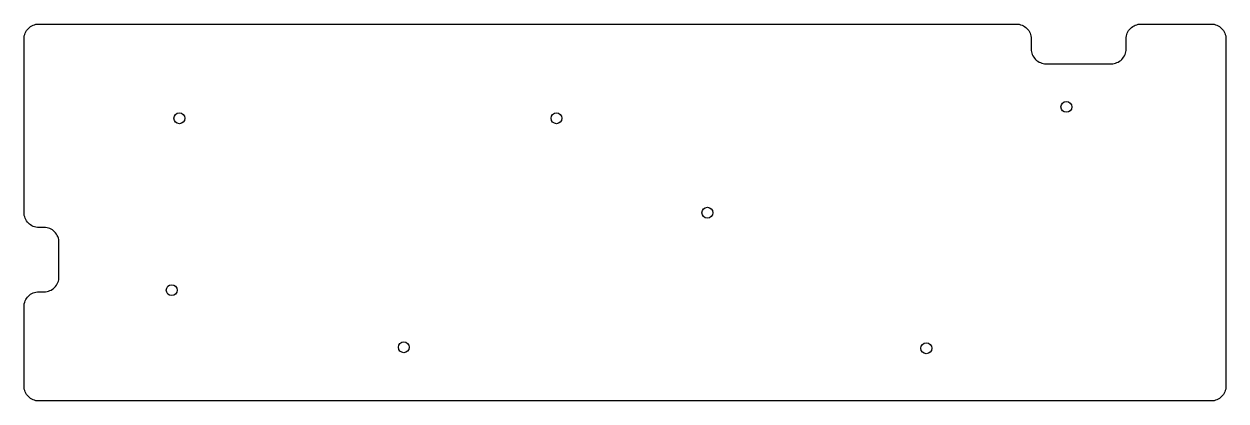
# Model space of a CAD drawing. Header units: millimetres. Extents: x 0 to 243, y -76 to 0.
import ezdxf

# ---------------------------------------------------------------- set-up
doc = ezdxf.new("R2010")
doc.units = ezdxf.units.MM
doc.layers.get('0').update_dxf_attribs({"linetype": 'CONTINUOUS'})

msp = doc.modelspace()

# ---------------------------------------------------------------- linework, layer by layer
msp.add_lwpolyline([(0, -57.13, -0.414214), (3, -54.13), (4.06, -54.13, 0.414214), (7.06, -51.13), (7.06, -44.13, 0.414214), (4.06, -41.13), (3, -41.13, -0.414214), (0, -38.13), (0, -3, -0.414214), (3, 0), (200.52, 0, -0.414214), (203.52, -3), (203.52, -5.03, 0.414214), (206.52, -8.03), (219.71, -8.03, 0.414214), (222.71, -5.03), (222.71, -3, -0.414214), (225.71, 0), (239.88, 0, -0.414214), (242.88, -3), (242.88, -73.2, -0.414214), (239.88, -76.2), (3, -76.2, -0.414214), (0, -73.2)], format="xyb", close=True)
for centre in [(210.63, -16.75), (31.39, -19.05), (107.59, -19.05), (138.08, -38.15), (29.84, -53.8), (76.74, -65.35), (182.33, -65.55)]:
    msp.add_circle(centre, 1.1)

doc.saveas('drawing.dxf')
